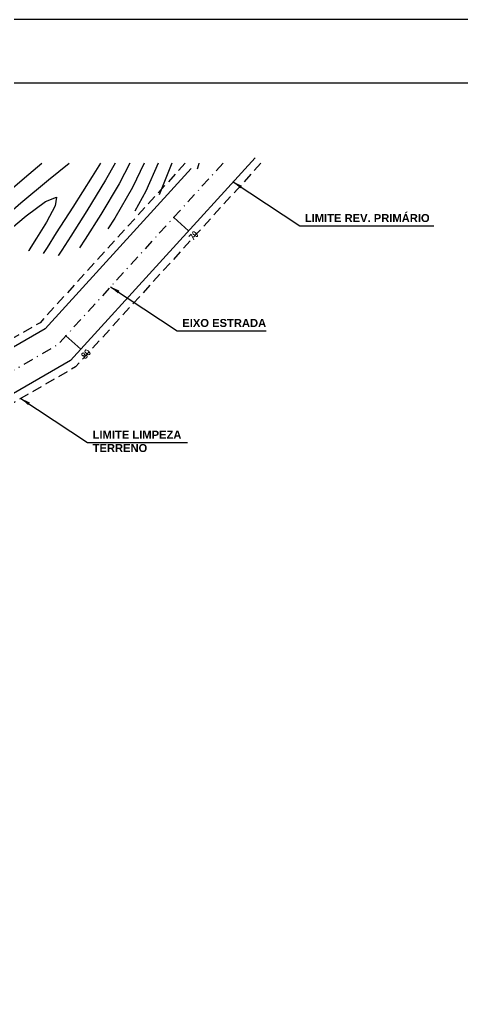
# Model space of a CAD drawing. Header units: millimetres. Extents: x 276147 to 291056, y 9594849 to 9609891.
# Drawn here: x 285484.4 to 285539.7, y 9596511.5 to 9596633.6 of the extents above; entities that cross this region are included whole.
import ezdxf
from ezdxf.enums import TextEntityAlignment as Align

# ---------------------------------------------------------------- set-up
doc = ezdxf.new("R2010")
doc.units = ezdxf.units.MM
doc.header["$LTSCALE"] = 10
for name, pattern in [('CONTINUO', [0]), ('DASHDOTX2', [50.8, 25.4, -12.7, 0, -12.7]), ('HIDDEN', [0.375, 0.25, -0.125])]:
    doc.linetypes.add(name, pattern=pattern)
for name, color, linetype in [('500-dim1', 6, 'Continuous'), ('Curvas mestras', 30, 'Continuous'), ('Curvas simples', 9, 'Continuous'), ('TG', 7, 'CONTINUO'), ('Top_malha_coord', 8, 'Continuous')]:
    doc.layers.add(name, color=color, linetype=linetype)
doc.styles.add('r80', font='romans.shx')
doc.styles.add('ROMAND', font='romand', dxfattribs={"height": 0.2})
doc.styles.add('T7', font='arial.ttf')
doc.dimstyles.new('cadnorma_dim1', dxfattribs={"dimscale": 0, "dimtxt": 2, "dimasz": 1.199999999999999, "dimexe": 1, "dimexo": 2.5, "dimgap": 0.6, "dimtad": 1, "dimzin": 4, "dimdsep": 46, "dimtxsty": 'r80', "dimblk": 'ARCHTICK', "dimblk1": 'ARCHTICK', "dimblk2": 'ARCHTICK', "dimcen": -1, "dimdle": 1, "dimclrd": 1, "dimclre": 1, "dimclrt": 2, "dimaunit": 1, "dimazin": 0, "dimtfac": 1, "dimtix": 1, "dimtmove": 2, "dimatfit": 0, "dimfxl": 1, "dimarcsym": 0})

# ---------------------------------------------------------------- blocks, each defined once
blk = doc.blocks.new('_ArchTick')
at = {"color": 0, "linetype": 'ByBlock', "const_width": 0.15}
blk.add_lwpolyline([(-0.5, -0.5), (0.5, 0.5)], dxfattribs=at)

msp = doc.modelspace()

# ---------------------------------------------------------------- linework, layer by layer
at = {"color": 8, "linetype": 'HIDDEN', "ltscale": 0.5, "elevation": 160.1796621240507, "flags": 128}
for points in [[(285514.5423674813, 9596615.613824315), (285491.3816177273, 9596590.17511381), (285440.2013395201, 9596560.563065408), (285435.2440654277, 9596543.533039108), (285437.3206752094, 9596532.992497988), (285429.6424878142, 9596521.156285787), (285416.5228502681, 9596525.443260347), (285409.5890753409, 9596534.790967153), (285402.938467271, 9596553.7684127), (285392.7358420736, 9596569.715053763), (285386.1013089309, 9596574.619989233), (285378.745442926, 9596574.835599607), (285366.7416040006, 9596562.477310063), (285363.4447746233, 9596543.840385824), (285359.5400612731, 9596522.032159943), (285350.1467361635, 9596519.162755683)], [(285505.075725693, 9596615.613824315), (285486.9363830348, 9596595.690398194), (285434.2651386107, 9596565.215701805), (285428.0465517016, 9596543.852610592), (285429.9044100154, 9596534.42241714), (285426.6996257315, 9596529.482122658), (285420.8165741884, 9596531.404469386), (285415.8439260665, 9596538.10830059), (285409.2746785716, 9596556.853584524), (285397.9360373838, 9596574.575811656), (285388.4989057184, 9596581.552718824), (285375.8708726969, 9596581.922863547), (285360.2229853179, 9596565.812923703), (285356.5530647431, 9596545.066920834), (285353.403622156, 9596527.476959884), (285350.1467361628, 9596526.482070167)]]:
    msp.add_lwpolyline(points, dxfattribs=at)
at = {"linetype": 'Continuous'}
for p in [(285503.6410239372, 9596608.839149736, 160.1796621240507), (285503.6410239372, 9596608.839149736, 160.1796621240507), (285490.1765431983, 9596594.050378596, 160.1796621240507), (285490.1765431983, 9596594.050378596, 160.1796621240507)]:
    msp.add_point(p, dxfattribs=at)
at = {"layer": '500-dim1', "ltscale": 0.1}
for points in [[(285332.204497896, 9596397.671586046), (285645.9229094472, 9596397.671586046), (285645.9229094472, 9596633.55606258), (285332.204497896, 9596633.55606258)], [(285340.1467361632, 9596405.613824314), (285637.9806711802, 9596405.613824314), (285637.9806711802, 9596625.613824312), (285340.1467361632, 9596625.613824312)]]:
    msp.add_lwpolyline(points, close=True, dxfattribs=at)
at = {"layer": 'Curvas mestras', "linetype": 'CONTINUO'}
for points in [[(285501.6890676026, 9596615.613824315, 26.02079151698958), (285500.1590789419, 9596612.110468833, 26.10488015701731), (285498.7654690384, 9596609.62323465, 26.15840926303963)], [(285478.6463836534, 9596603.17878345, 20.96203404365542), (285480.3460139686, 9596604.817800898, 20.9424429645037), (285482.5838689562, 9596606.844974192, 20.92093655417875), (285485.2175577628, 9596609.05438942, 20.90140408408797), (285487.6054300508, 9596610.809190238, 20.89183439562066), (285488.9810246225, 9596611.364789426, 20.90124114792297), (285488.8424787266, 9596610.26808976, 20.93439764142704), (285487.7463434129, 9596608.231961897, 20.97911588443412), (285486.5137711766, 9596606.260766488, 21.01896758706744), (285485.791015344, 9596605.132066, 21.04144552597745), (285485.5247375644, 9596604.716229243, 21.04972687710279), (285485.4866973099, 9596604.656823847, 21.05090992045325)]]:
    msp.add_polyline3d(points, dxfattribs=at)
at = {"layer": 'Curvas simples', "linetype": 'CONTINUO'}
for points in [[(285449.4198296608, 9596606.066854801, 22.28218983821307), (285456.5120559449, 9596609.064431677, 22.32632901423813), (285461.2934122901, 9596610.866229896, 22.36326506888463), (285465.6264468147, 9596612.060771296, 22.4111008174691), (285468.5208850163, 9596612.101932537, 22.46785374827187), (285470.0954250545, 9596611.257900063, 22.52711839226277), (285470.7460085121, 9596610.00044102, 22.58138343991914), (285470.8973434356, 9596608.757353716, 22.62515583637605), (285471.0892057606, 9596607.780572137, 22.66101522601411), (285471.890137883, 9596607.278060444, 22.69355954035154), (285473.6569589418, 9596607.375384357, 22.72583677052489), (285475.8995970136, 9596607.86850284, 22.75469561209638), (285477.9162519197, 9596608.470977433, 22.77543468660178), (285479.2568490622, 9596609.024681408, 22.78420101912661), (285480.4781941949, 9596609.884744048, 22.78053451059122), (285482.3888166668, 9596611.534612367, 22.76482322850234), (285485.5169175943, 9596614.240280297, 22.73895374118319), (285487.1491967626, 9596615.613824315, 22.72670994684231)], [(285471.0604253197, 9596597.890156696, 21.98379710785548), (285474.7088844318, 9596601.59356194, 21.93567835077147), (285477.5610896519, 9596604.389537968, 21.90131135468573), (285480.9312070252, 9596607.522085497, 21.86631164289747), (285484.5332364995, 9596610.64799911, 21.83618462333425), (285488.0117744683, 9596613.529552603, 21.81158609144359), (285490.5741575314, 9596615.613824315, 21.79472307102817)], [(285494.5021629123, 9596615.613824315, 21.87357220287263), (285493.4546370462, 9596613.934841687, 21.90756296678182), (285491.0324645983, 9596610.121055022, 21.98391476195275), (285488.9726418751, 9596606.899854392, 22.04812184043431), (285487.8214537597, 9596605.102087688, 22.08392415140725), (285487.3973323489, 9596604.439752642, 22.09711448531334), (285487.3367432915, 9596604.345133923, 22.09899879436443)], [(285496.3463544364, 9596615.613824315, 22.91132983099833), (285495.1307472715, 9596613.478748973, 22.95689224303669), (285492.7801585938, 9596609.665428843, 23.03466569286275), (285490.7776956149, 9596606.517902538, 23.09760996254363), (285489.6581687434, 9596604.769579267, 23.13242762294567), (285489.2457115797, 9596604.125459904, 23.14525519273912), (285489.186789271, 9596604.033442996, 23.14708770093012)], [(285498.1555888255, 9596615.613824315, 23.94838574423728), (285496.8068584938, 9596613.022655258, 24.0062215720277), (285494.5278525874, 9596609.209801668, 24.08541665642724), (285492.5827503526, 9596606.135949688, 24.14709813738909), (285491.8792824436, 9596605.037370307, 24.16897621963608)], [(285499.9350831287, 9596615.613824315, 24.98484466740202), (285498.4829687188, 9596612.566562545, 25.05555084822436), (285496.2755465829, 9596608.754175492, 25.13616758727903), (285495.4195260422, 9596607.393706536, 25.16356521656007)], [(285503.4210056983, 9596615.613824315, 27.05629581694421), (285501.8450109737, 9596611.678899093, 27.15360300199563)], [(285506.7867104186, 9596615.613824315, 29.12533376371352), (285506.7534351461, 9596615.387531053, 29.13208118369539), (285506.574702147, 9596614.857350813, 29.14586677824582)]]:
    msp.add_polyline3d(points, dxfattribs=at)
at = {"layer": 'TG', "color": 3, "linetype": 'Continuous'}
for p, q in [((285503.6410239372, 9596608.839149736, 160.1796621240507), (285505.489620345, 9596607.15608963, 160.1796621240507)), ((285490.1765431983, 9596594.050378596, 160.1796621240507), (285492.0251396066, 9596592.367318487, 160.1796621240507))]:
    msp.add_line(p, q, dxfattribs=at)
at = {"layer": 'TG', "color": 8, "linetype": 'CONTINUO', "elevation": 160.1796621240507}
for points in [[(285513.8029289181, 9596616.287048358), (285490.7465841998, 9596590.96301158), (285439.3533108188, 9596561.22772775), (285434.2158491811, 9596543.578692177), (285436.2612087531, 9596533.196772154), (285429.2220789453, 9596522.345691055), (285417.1362393996, 9596526.294861639), (285410.4826254445, 9596535.264871929), (285403.843640314, 9596554.209151533), (285393.4787271179, 9596570.40944775), (285386.4438227576, 9596575.610379174), (285378.334790036, 9596575.848065885), (285365.8103727602, 9596562.953826297), (285362.4602446404, 9596544.015605113), (285358.6634271135, 9596522.809988506), (285349.8545901146, 9596520.1191294)], [(285505.8151642562, 9596614.940600272), (285487.5714165624, 9596594.902500425), (285435.1131673121, 9596564.551039463), (285429.0747679482, 9596543.806957522), (285430.9638764716, 9596534.218142973), (285427.1200346003, 9596528.29271739), (285420.2031850567, 9596530.552868094), (285414.9503759628, 9596537.634395815), (285408.3695055287, 9596556.412845692), (285397.1931523395, 9596573.881417671), (285388.1563918915, 9596580.562328883), (285376.2815255867, 9596580.910397269), (285361.1542165583, 9596565.33640747), (285357.5375947259, 9596544.891701546), (285354.2802563157, 9596526.699131321), (285350.4388822124, 9596525.52569645)]]:
    msp.add_lwpolyline(points, dxfattribs=at)
at = {"layer": 'TG', "color": 1, "linetype": 'DASHDOTX2', "ltscale": 0.005, "elevation": 160.1796621240507, "flags": 128}
msp.add_lwpolyline([(285509.8090465874, 9596615.613824315), (285489.1590003809, 9596592.932756), (285437.2332390654, 9596562.889383607), (285431.6453085644, 9596543.69282485), (285433.6125426125, 9596533.707457567), (285428.1710567731, 9596525.31920422), (285418.6697122283, 9596528.423864868), (285412.7165007038, 9596536.44963387), (285406.1065729214, 9596555.310998607), (285395.3359397287, 9596572.145432713), (285387.3001073245, 9596578.086354027), (285377.3081578114, 9596578.379231578), (285363.4822946594, 9596564.145116884), (285359.998919683, 9596544.453653328), (285356.4718417146, 9596524.754559912), (285350.1467361631, 9596522.822412923)], dxfattribs=at)

# ---------------------------------------------------------------- texts
at = {"layer": 'TG', "color": 5, "extrusion": (-0.0415905386191974, -0.0456811494659998, 0.998089905610126), "style": 'ROMAND'}
for s, rotation, width, p, p2 in [('79', 89.98057461181853, 0.8555555580780188, (-6249551.645752109, 7274398.549506755, -450098.4992520118), (-6249551.645379168, 7274399.649506695, -450098.4992520118)), ('80', 89.98057451470011, 0.8324324306584918, (-6249551.645752108, 7274378.587708814, -450097.2636889408), (-6249551.645379165, 7274379.687708749, -450097.2636889408))]:
    msp.add_text(s, height=0.75, rotation=rotation, dxfattribs=dict(at, width=width)).set_placement(p, p2, align=Align.FIT)
at = {"layer": 'Top_malha_coord', "color": 7, "char_height": 1, "attachment_point": 1, "style": 'T7'}
for s, insert in [('{\\fArial|b1|i0|c0|p34;LIMITE REV. PRIMÁRIO}', (285520.0250751455, 9596609.260416763, 160.1796621240507)), ('{\\fArial|b1|i0|c0|p34;EIXO ESTRADA}', (285504.7147816707, 9596596.157763187, 160.1796621240507)), ('{\\fArial|b1|i0|c0|p34;LIMITE LIMPEZA\\PTERRENO}', (285493.5100296558, 9596582.200035999, 160.1796621240507))]:
    msp.add_mtext_dynamic_manual_height_columns(s, width=16.67673822349752, gutter_width=12.5, heights=[0], dxfattribs=dict(at, insert=insert))

# ---------------------------------------------------------------- leaders
at = {"linetype": 'CONTINUO'}
for points in [[(285511.0707273631, 9596613.286122864, 160.1796621240507), (285519.3834287688, 9596607.788508177, 160.1796621240507), (285536.1590543891, 9596607.788508177, 160.1796621240507)], [(285495.7604338882, 9596600.183469286, 160.1796621240507), (285504.073135294, 9596594.6858546, 160.1796621240507), (285515.2092793656, 9596594.6858546, 160.1796621240507)], [(285484.5556818734, 9596586.2257421, 160.1796621240507), (285492.8683832791, 9596580.72812741, 160.1796621240507), (285505.3700442049, 9596580.72812741, 160.1796621240507)]]:
    msp.add_leader(points, dimstyle='cadnorma_dim1', override={"dimscale": 1, "dimgap": 0.6, "dimtad": 0, "dimzin": 1, "dimclrd": 256}, dxfattribs=at)

doc.saveas('drawing.dxf')
